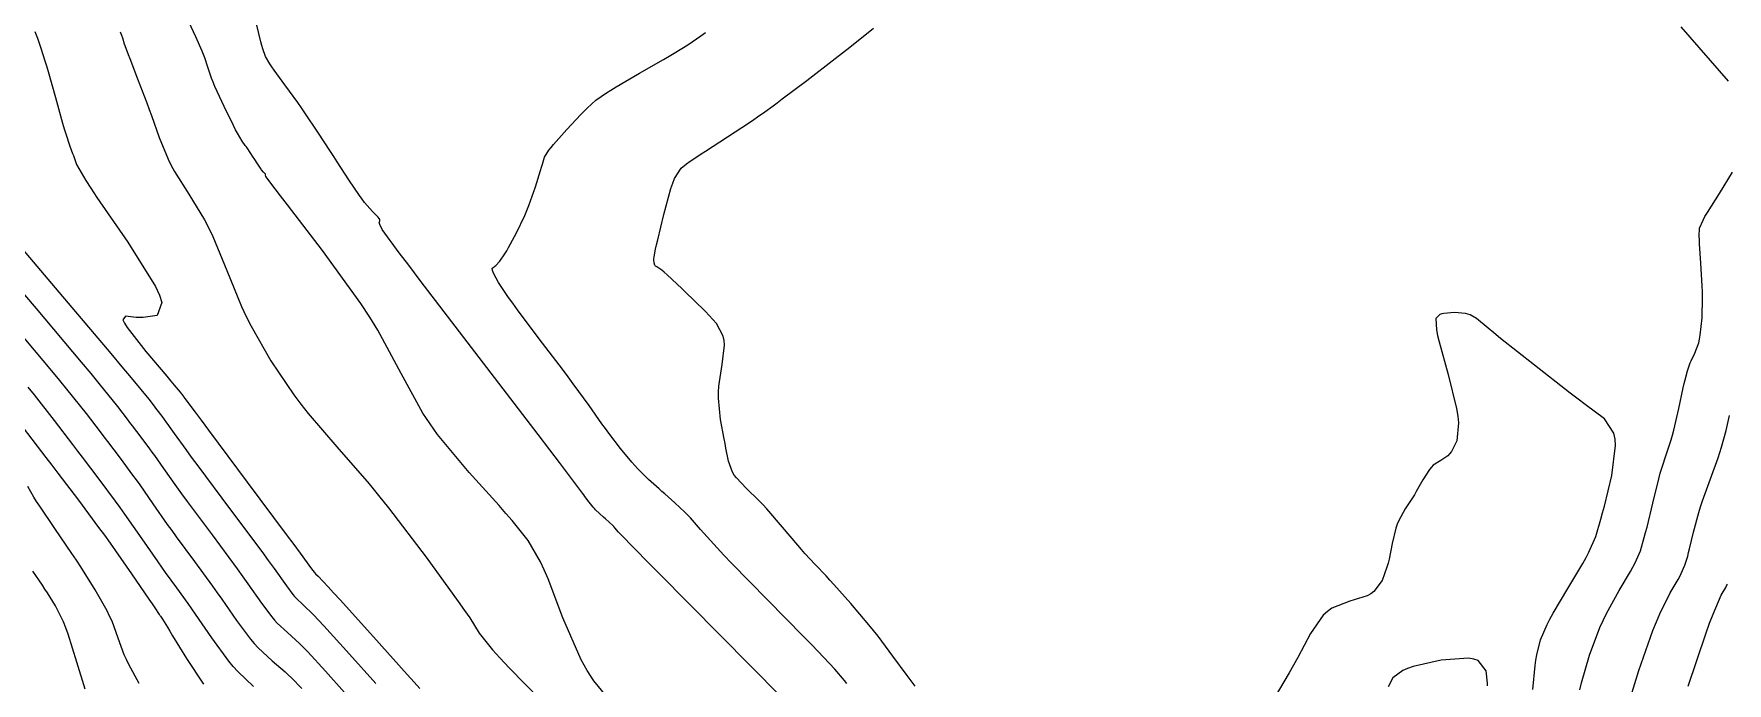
# Model space of a CAD drawing. Header units: metres. Extents: x 837117 to 838477, y 1189012 to 1191015.
# Drawn here: x 837527.3 to 837614.8, y 1190441.1 to 1190474.6 of the extents above; entities that cross this region are included whole.
import ezdxf

# ---------------------------------------------------------------- set-up
doc = ezdxf.new("R2010")
doc.units = ezdxf.units.M
doc.header["$LTSCALE"] = 0.3
doc.layers.add('COTAS 10', color=1, linetype='Continuous')
doc.layers.add('COTAS INT', color=252, linetype='Continuous')

msp = doc.modelspace()

# ---------------------------------------------------------------- linework, layer by layer
at = {"layer": 'COTAS 10'}
for points, elevation in [([(837614.883, 1190472.199), (837612.439, 1190475.003)], 1580), ([(837531.722, 1190474.745), (837531.779, 1190474.582), (837531.828, 1190474.442), (837531.928, 1190474.134), (837532.059, 1190473.76), (837532.127, 1190473.579), (837532.209, 1190473.365), (837532.619, 1190472.311), (837533.093, 1190471.071), (837533.215, 1190470.74), (837533.333, 1190470.414), (837533.727, 1190469.279), (837534.188, 1190468.159), (837534.348, 1190467.843), (837534.522, 1190467.524), (837535.268, 1190466.348), (837536.077, 1190465.018), (837536.291, 1190464.601), (837536.501, 1190464.163), (837537.223, 1190462.408), (837537.995, 1190460.54), (837538.236, 1190460.03), (837538.49, 1190459.525), (837539.506, 1190457.729), (837540.694, 1190455.969), (837541.057, 1190455.486), (837541.433, 1190455.005), (837542.915, 1190453.286), (837544.583, 1190451.372), (837545.077, 1190450.769), (837545.585, 1190450.134), (837547.536, 1190447.574), (837549.199, 1190445.288), (837549.525, 1190444.825), (837549.794, 1190444.436), (837550.279, 1190443.644), (837550.96, 1190442.796), (837551.352, 1190442.371), (837551.832, 1190441.863), (837554.299, 1190439.345)], 1570), ([(837607.2, 1190440.724), (837607.286, 1190441.088), (837607.701, 1190442.512), (837608.238, 1190443.943), (837608.4, 1190444.311), (837608.567, 1190444.666), (837609.222, 1190445.85), (837609.812, 1190446.837), (837609.94, 1190447.069), (837610.052, 1190447.283), (837610.326, 1190447.908), (837610.53, 1190448.596), (837610.597, 1190448.849), (837610.669, 1190449.13), (837610.968, 1190450.374), (837611.278, 1190451.633), (837611.356, 1190451.922), (837611.432, 1190452.187), (837611.678, 1190452.931), (837611.913, 1190453.642), (837611.981, 1190453.886), (837612.051, 1190454.149), (837612.313, 1190455.27), (837612.546, 1190456.332), (837612.597, 1190456.559), (837612.641, 1190456.756), (837612.755, 1190457.224), (837612.86, 1190457.531), (837612.901, 1190457.626), (837612.946, 1190457.727), (837613.148, 1190458.126), (837613.347, 1190458.668), (837613.389, 1190458.859), (837613.426, 1190459.066), (837613.513, 1190459.961), (837613.536, 1190461.007), (837613.532, 1190461.31), (837613.524, 1190461.618), (837613.458, 1190462.78), (837613.389, 1190463.789), (837613.379, 1190464), (837613.373, 1190464.183), (837613.385, 1190464.599), (837613.566, 1190465.012), (837613.666, 1190465.192), (837613.789, 1190465.4), (837614.414, 1190466.392), (837615.09, 1190467.493)], 1580), ([(837538.607, 1190440.89), (837537.798, 1190441.662), (837537.566, 1190441.925), (837537.33, 1190442.209), (837536.446, 1190443.413), (837535.618, 1190444.626), (837535.416, 1190444.916), (837535.227, 1190445.185), (837534.643, 1190445.992), (837534.061, 1190446.793), (837533.872, 1190447.059), (837533.671, 1190447.344), (837532.847, 1190448.535), (837531.959, 1190449.808), (837531.718, 1190450.145), (837531.48, 1190450.475), (837530.635, 1190451.614), (837529.775, 1190452.744), (837529.527, 1190453.07), (837529.275, 1190453.401), (837528.326, 1190454.641), (837527.279, 1190455.975), (837526.965, 1190456.365)], 1560)]:
    msp.add_lwpolyline(points, dxfattribs=dict(at, elevation=elevation))
at = {"layer": 'COTAS INT'}
for points, elevation in [([(837557.641, 1190439.447), (837556.207, 1190441.185), (837555.865, 1190441.716), (837555.547, 1190442.269), (837554.597, 1190444.443), (837553.841, 1190446.465), (837553.645, 1190446.922), (837553.454, 1190447.333), (837552.813, 1190448.444), (837551.977, 1190449.482), (837551.663, 1190449.847), (837551.314, 1190450.245), (837549.756, 1190451.964), (837548.13, 1190453.927), (837547.737, 1190454.48), (837547.37, 1190455.036), (837546.252, 1190457.079), (837545.047, 1190459.313), (837544.624, 1190459.99), (837544.162, 1190460.693), (837542.173, 1190463.445), (837540.363, 1190465.807), (837540.013, 1190466.264), (837539.73, 1190466.636), (837539.255, 1190467.27), (837539.223, 1190467.333), (837539.218, 1190467.346), (837539.216, 1190467.356), (837539.224, 1190467.375), (837539.222, 1190467.397), (837539.214, 1190467.409), (837539.202, 1190467.423), (837539.132, 1190467.495), (837539.029, 1190467.611), (837538.998, 1190467.652), (837538.964, 1190467.698), (837538.831, 1190467.897), (837538.642, 1190468.194), (837538.599, 1190468.26), (837538.438, 1190468.505), (837538.274, 1190468.748), (837538.229, 1190468.813), (837538.183, 1190468.878), (837538.02, 1190469.102), (837537.778, 1190469.509), (837537.684, 1190469.688), (837537.577, 1190469.896), (837537.089, 1190470.889), (837536.616, 1190471.918), (837536.517, 1190472.15), (837536.433, 1190472.358), (837536.246, 1190472.919), (837536.094, 1190473.41), (837536.031, 1190473.575), (837535.96, 1190473.752), (837535.627, 1190474.496), (837535.272, 1190475.271)], 1572), ([(837565.894, 1190440.356), (837562.734, 1190443.544), (837559.549, 1190446.762), (837558.924, 1190447.396), (837558.411, 1190447.92), (837557.489, 1190448.882), (837557.295, 1190449.105), (837557.242, 1190449.161), (837557.189, 1190449.216), (837556.999, 1190449.393), (837556.808, 1190449.559), (837556.7, 1190449.655), (837556.501, 1190449.834), (837556.297, 1190450.035), (837556.239, 1190450.097), (837556.181, 1190450.162), (837555.969, 1190450.42), (837555.747, 1190450.714), (837555.683, 1190450.801), (837555.617, 1190450.89), (837555.372, 1190451.235), (837554.437, 1190452.479), (837553.937, 1190453.135), (837553.332, 1190453.926), (837550.276, 1190457.912), (837547.234, 1190461.888), (837546.638, 1190462.674), (837546.149, 1190463.324), (837545.27, 1190464.531), (837545.139, 1190464.789), (837545.121, 1190464.84), (837545.111, 1190464.882), (837545.143, 1190464.962), (837545.137, 1190465.05), (837545.103, 1190465.097), (837545.055, 1190465.156), (837544.768, 1190465.45), (837544.351, 1190465.921), (837544.221, 1190466.091), (837544.085, 1190466.277), (837543.542, 1190467.089), (837542.942, 1190468.03), (837542.77, 1190468.297), (837542.595, 1190468.567), (837541.941, 1190469.566), (837541.271, 1190470.558), (837541.086, 1190470.824), (837540.901, 1190471.086), (837540.236, 1190472.001), (837539.678, 1190472.768), (837539.561, 1190472.936), (837539.46, 1190473.086), (837539.23, 1190473.468), (837539.085, 1190473.874), (837539.037, 1190474.039), (837538.986, 1190474.227), (837538.774, 1190475.095)], 1574), ([(837572.832, 1190440.917), (837572.616, 1190441.185), (837572.404, 1190441.455), (837571.67, 1190442.457), (837570.906, 1190443.496), (837570.675, 1190443.79), (837570.436, 1190444.087), (837569.503, 1190445.184), (837568.619, 1190446.17), (837568.411, 1190446.398), (837568.219, 1190446.607), (837567.658, 1190447.196), (837567.12, 1190447.774), (837566.943, 1190447.975), (837566.753, 1190448.193), (837565.967, 1190449.132), (837565.152, 1190450.082), (837564.944, 1190450.309), (837564.744, 1190450.519), (837564.088, 1190451.145), (837563.578, 1190451.677), (837563.471, 1190451.829), (837563.378, 1190451.981), (837563.166, 1190452.546), (837563.034, 1190453.226), (837562.991, 1190453.451), (837562.946, 1190453.692), (837562.762, 1190454.695), (837562.652, 1190455.805), (837562.654, 1190456.113), (837562.67, 1190456.421), (837562.843, 1190457.538), (837562.96, 1190458.545), (837562.94, 1190458.785), (837562.897, 1190459.007), (837562.554, 1190459.667), (837561.978, 1190460.279), (837561.789, 1190460.471), (837561.587, 1190460.673), (837560.751, 1190461.481), (837559.994, 1190462.182), (837559.843, 1190462.317), (837559.716, 1190462.425), (837559.468, 1190462.6), (837559.396, 1190462.634), (837559.38, 1190462.654), (837559.366, 1190462.677), (837559.331, 1190462.799), (837559.316, 1190462.939), (837559.314, 1190462.974), (837559.313, 1190463.008), (837559.32, 1190463.119), (837559.405, 1190463.515), (837559.454, 1190463.729), (837559.514, 1190463.988), (837559.822, 1190465.301), (837560.192, 1190466.646), (837560.291, 1190466.926), (837560.388, 1190467.166), (837560.727, 1190467.698), (837561.007, 1190467.923), (837561.067, 1190467.97), (837561.12, 1190468.011), (837561.249, 1190468.1), (837561.584, 1190468.315), (837561.767, 1190468.434), (837561.989, 1190468.579), (837563.116, 1190469.317), (837564.254, 1190470.068), (837564.483, 1190470.22), (837564.675, 1190470.348), (837565.058, 1190470.61), (837565.474, 1190470.924), (837565.687, 1190471.085), (837565.942, 1190471.278), (837567.217, 1190472.24), (837568.69, 1190473.365), (837569.071, 1190473.661), (837569.439, 1190473.949), (837570.671, 1190474.933)], 1578), ([(837527.302, 1190474.771), (837527.369, 1190474.587), (837527.432, 1190474.416), (837527.618, 1190473.901), (837527.827, 1190473.246), (837527.904, 1190472.987), (837527.989, 1190472.693), (837528.362, 1190471.352), (837528.735, 1190470.017), (837528.819, 1190469.727), (837528.896, 1190469.473), (837529.106, 1190468.844), (837529.255, 1190468.454), (837529.294, 1190468.35), (837529.331, 1190468.247), (837529.455, 1190467.889), (837529.934, 1190467.061), (837530.195, 1190466.661), (837530.511, 1190466.188), (837532.117, 1190463.864), (837533.546, 1190461.578), (837533.751, 1190461.128), (837533.873, 1190460.758), (837533.626, 1190460.083), (837532.897, 1190459.983), (837532.715, 1190459.975), (837532.541, 1190459.976), (837531.987, 1190460.052), (837531.846, 1190459.85), (837531.934, 1190459.676), (837532.077, 1190459.451), (837533.049, 1190458.212), (837534.13, 1190456.934), (837534.341, 1190456.684), (837534.513, 1190456.479), (837534.817, 1190456.115), (837534.868, 1190456.048), (837534.896, 1190456.012), (837534.942, 1190455.951), (837534.988, 1190455.889), (837535.001, 1190455.871), (837535.014, 1190455.852), (837535.063, 1190455.783), (837535.586, 1190455.077), (837535.899, 1190454.657), (837536.285, 1190454.14), (837538.284, 1190451.462), (837540.3, 1190448.76), (837540.696, 1190448.228), (837541.021, 1190447.789), (837541.612, 1190446.983), (837541.744, 1190446.805), (837541.781, 1190446.762), (837541.817, 1190446.721), (837541.95, 1190446.597), (837542.47, 1190446.05), (837542.751, 1190445.743), (837543.092, 1190445.368), (837544.816, 1190443.452), (837546.557, 1190441.511), (837546.909, 1190441.119), (837547.203, 1190440.792)], 1568), ([(837569.29, 1190441.048), (837569.162, 1190441.207), (837568.662, 1190441.794), (837567.808, 1190442.706), (837567.457, 1190443.07), (837567.057, 1190443.481), (837565.196, 1190445.37), (837563.334, 1190447.268), (837562.933, 1190447.685), (837562.582, 1190448.056), (837561.728, 1190449.007), (837561.201, 1190449.613), (837561.056, 1190449.767), (837560.912, 1190449.915), (837560.395, 1190450.397), (837559.874, 1190450.851), (837559.727, 1190450.98), (837559.58, 1190451.111), (837559.037, 1190451.598), (837558.481, 1190452.147), (837558.324, 1190452.316), (837558.166, 1190452.493), (837557.588, 1190453.197), (837556.982, 1190453.996), (837556.808, 1190454.233), (837556.63, 1190454.477), (837555.961, 1190455.416), (837555.148, 1190456.546), (837554.878, 1190456.91), (837554.59, 1190457.297), (837553.388, 1190458.878), (837552.259, 1190460.376), (837552.016, 1190460.709), (837551.803, 1190461.008), (837551.285, 1190461.792), (837551.039, 1190462.241), (837550.998, 1190462.328), (837550.969, 1190462.399), (837550.959, 1190462.521), (837551.058, 1190462.588), (837551.096, 1190462.623), (837551.14, 1190462.667), (837551.339, 1190462.886), (837551.614, 1190463.274), (837551.706, 1190463.423), (837551.804, 1190463.591), (837552.216, 1190464.348), (837552.642, 1190465.247), (837552.749, 1190465.504), (837552.852, 1190465.764), (837553.185, 1190466.735), (837553.442, 1190467.576), (837553.497, 1190467.754), (837553.545, 1190467.909), (837553.662, 1190468.274), (837553.882, 1190468.621), (837553.995, 1190468.765), (837554.13, 1190468.929), (837554.809, 1190469.696), (837555.542, 1190470.476), (837555.712, 1190470.65), (837555.867, 1190470.805), (837556.308, 1190471.21), (837556.865, 1190471.597), (837557.094, 1190471.74), (837557.356, 1190471.899), (837558.569, 1190472.603), (837559.819, 1190473.319), (837560.103, 1190473.486), (837560.361, 1190473.64), (837561.069, 1190474.08), (837561.745, 1190474.547), (837561.982, 1190474.717)], 1576), ([(837525.51, 1190464.866), (837528.357, 1190461.508), (837531.231, 1190458.105), (837531.803, 1190457.424), (837532.28, 1190456.856), (837533.194, 1190455.747), (837533.47, 1190455.386), (837533.543, 1190455.29), (837533.616, 1190455.195), (837533.865, 1190454.866), (837534.111, 1190454.535), (837534.181, 1190454.439), (837534.251, 1190454.341), (837534.509, 1190453.971), (837535.108, 1190453.144), (837535.392, 1190452.758), (837535.729, 1190452.303), (837537.374, 1190450.095), (837539.032, 1190447.866), (837539.376, 1190447.4), (837539.67, 1190446.998), (837540.32, 1190446.091), (837540.647, 1190445.651), (837540.737, 1190445.544), (837540.828, 1190445.444), (837541.156, 1190445.137), (837541.727, 1190444.582), (837541.971, 1190444.325), (837542.252, 1190444.024), (837543.578, 1190442.565), (837544.94, 1190441.048)], 1566), ([(837525.047, 1190463.152), (837527.364, 1190460.432), (837529.7, 1190457.658), (837530.191, 1190457.071), (837530.613, 1190456.562), (837531.571, 1190455.378), (837532.072, 1190454.724), (837532.205, 1190454.55), (837532.335, 1190454.378), (837532.789, 1190453.782), (837533.234, 1190453.182), (837533.36, 1190453.008), (837533.487, 1190452.83), (837533.955, 1190452.159), (837534.629, 1190451.211), (837534.886, 1190450.858), (837535.173, 1190450.466), (837536.464, 1190448.727), (837537.763, 1190446.973), (837538.056, 1190446.572), (837538.32, 1190446.207), (837539.029, 1190445.198), (837539.55, 1190444.497), (837539.694, 1190444.327), (837539.838, 1190444.167), (837540.361, 1190443.677), (837540.983, 1190443.114), (837541.19, 1190442.908), (837541.412, 1190442.68), (837542.34, 1190441.677), (837543.323, 1190440.585)], 1564), ([(837604.766, 1190440.735), (837604.884, 1190441.971), (837604.924, 1190442.262), (837604.968, 1190442.53), (837605.156, 1190443.311), (837605.501, 1190444.104), (837605.645, 1190444.379), (837605.81, 1190444.679), (837606.578, 1190445.963), (837607.35, 1190447.253), (837607.516, 1190447.557), (837607.663, 1190447.837), (837608.022, 1190448.653), (837608.285, 1190449.54), (837608.372, 1190449.865), (837608.464, 1190450.224), (837608.844, 1190451.805), (837609.04, 1190453.353), (837609.016, 1190453.691), (837608.958, 1190453.99), (837608.465, 1190454.742), (837607.475, 1190455.468), (837607.104, 1190455.75), (837606.691, 1190456.068), (837604.849, 1190457.507), (837603.101, 1190458.894), (837602.747, 1190459.178), (837602.449, 1190459.419), (837601.844, 1190459.928), (837601.527, 1190460.113), (837601.41, 1190460.149), (837601.281, 1190460.178), (837600.71, 1190460.229), (837600.165, 1190460.189), (837600.052, 1190460.16), (837599.956, 1190460.124), (837599.744, 1190459.93), (837599.779, 1190459.338), (837599.838, 1190459.051), (837599.918, 1190458.71), (837600.384, 1190457.032), (837600.821, 1190455.273), (837600.883, 1190454.881), (837600.919, 1190454.529), (837600.833, 1190453.603), (837600.551, 1190453.044), (837600.464, 1190452.925), (837600.371, 1190452.821), (837600.002, 1190452.574), (837599.619, 1190452.333), (837599.517, 1190452.233), (837599.418, 1190452.118), (837599.077, 1190451.583), (837598.739, 1190450.969), (837598.641, 1190450.804), (837598.541, 1190450.642), (837598.168, 1190450.077), (837597.831, 1190449.47), (837597.755, 1190449.281), (837597.686, 1190449.083), (837597.497, 1190448.294), (837597.331, 1190447.484), (837597.276, 1190447.273), (837597.217, 1190447.067), (837596.97, 1190446.374), (837596.55, 1190445.812), (837596.381, 1190445.69), (837596.19, 1190445.581), (837595.308, 1190445.309), (837594.369, 1190444.943), (837594.141, 1190444.776), (837593.927, 1190444.58), (837593.269, 1190443.633), (837592.609, 1190442.387), (837592.393, 1190442.003), (837592.164, 1190441.6), (837591.216, 1190440.004)], 1578), ([(837526.37, 1190459.356), (837528.17, 1190457.211), (837528.578, 1190456.718), (837528.946, 1190456.269), (837529.949, 1190455.01), (837530.673, 1190454.063), (837530.866, 1190453.81), (837531.055, 1190453.561), (837531.712, 1190452.698), (837532.357, 1190451.829), (837532.539, 1190451.576), (837532.723, 1190451.319), (837533.401, 1190450.347), (837534.15, 1190449.278), (837534.379, 1190448.959), (837534.617, 1190448.63), (837535.553, 1190447.359), (837536.495, 1190446.079), (837536.736, 1190445.744), (837536.969, 1190445.417), (837537.738, 1190444.306), (837538.452, 1190443.343), (837538.651, 1190443.109), (837538.849, 1190442.89), (837539.567, 1190442.217), (837540.24, 1190441.646), (837540.41, 1190441.491), (837540.573, 1190441.337), (837541.102, 1190440.79)], 1562), ([(837609.603, 1190439.646), (837610.247, 1190441.713), (837610.974, 1190443.781), (837611.154, 1190444.242), (837611.325, 1190444.654), (837611.865, 1190445.736), (837612.275, 1190446.421), (837612.363, 1190446.582), (837612.441, 1190446.73), (837612.631, 1190447.163), (837612.772, 1190447.64), (837612.819, 1190447.816), (837612.869, 1190448.011), (837613.076, 1190448.873), (837613.349, 1190449.895), (837613.441, 1190450.191), (837613.539, 1190450.491), (837613.95, 1190451.623), (837614.351, 1190452.718), (837614.443, 1190452.996), (837614.526, 1190453.264), (837614.755, 1190454.137), (837614.928, 1190454.908)], 1582), ([(837526.703, 1190454.272), (837527.876, 1190452.739), (837528.188, 1190452.33), (837528.495, 1190451.927), (837529.558, 1190450.53), (837530.602, 1190449.122), (837530.898, 1190448.713), (837531.196, 1190448.297), (837532.293, 1190446.723), (837533.192, 1190445.411), (837533.365, 1190445.159), (837533.505, 1190444.956), (837533.733, 1190444.624), (837533.766, 1190444.577), (837533.782, 1190444.553), (837533.802, 1190444.524), (837533.899, 1190444.38), (837534.161, 1190443.961), (837534.284, 1190443.759), (837534.429, 1190443.52), (837535.136, 1190442.343), (837536.029, 1190441.007)], 1558), ([(837532.7, 1190441.042), (837532.159, 1190442.027), (837532.036, 1190442.285), (837531.924, 1190442.536), (837531.618, 1190443.388), (837531.294, 1190444.264), (837531.171, 1190444.53), (837531.034, 1190444.807), (837530.423, 1190445.889), (837529.674, 1190447.076), (837529.452, 1190447.418), (837529.222, 1190447.766), (837528.337, 1190449.071), (837527.556, 1190450.218), (837527.392, 1190450.467), (837527.252, 1190450.687), (837526.933, 1190451.229)], 1556), ([(837529.901, 1190440.75), (837529.472, 1190442.156), (837529.017, 1190443.601), (837528.896, 1190443.932), (837528.778, 1190444.233), (837528.369, 1190445.072), (837527.949, 1190445.737), (837527.824, 1190445.929), (837527.696, 1190446.124), (837527.2, 1190446.855)], 1554), ([(837612.792, 1190440.914), (837613.711, 1190443.62), (837613.909, 1190444.173), (837614.083, 1190444.641), (837614.509, 1190445.623), (837614.737, 1190446.005), (837614.786, 1190446.094), (837614.83, 1190446.177)], 1584), ([(837602.427, 1190440.921), (837602.417, 1190441.066), (837602.353, 1190441.706), (837601.944, 1190442.234), (837601.716, 1190442.309), (837601.438, 1190442.353), (837600.02, 1190442.252), (837598.578, 1190441.927), (837598.285, 1190441.829), (837598.038, 1190441.728), (837597.529, 1190441.334), (837597.287, 1190440.876)], 1576)]:
    msp.add_lwpolyline(points, dxfattribs=dict(at, elevation=elevation))

doc.saveas('drawing.dxf')
